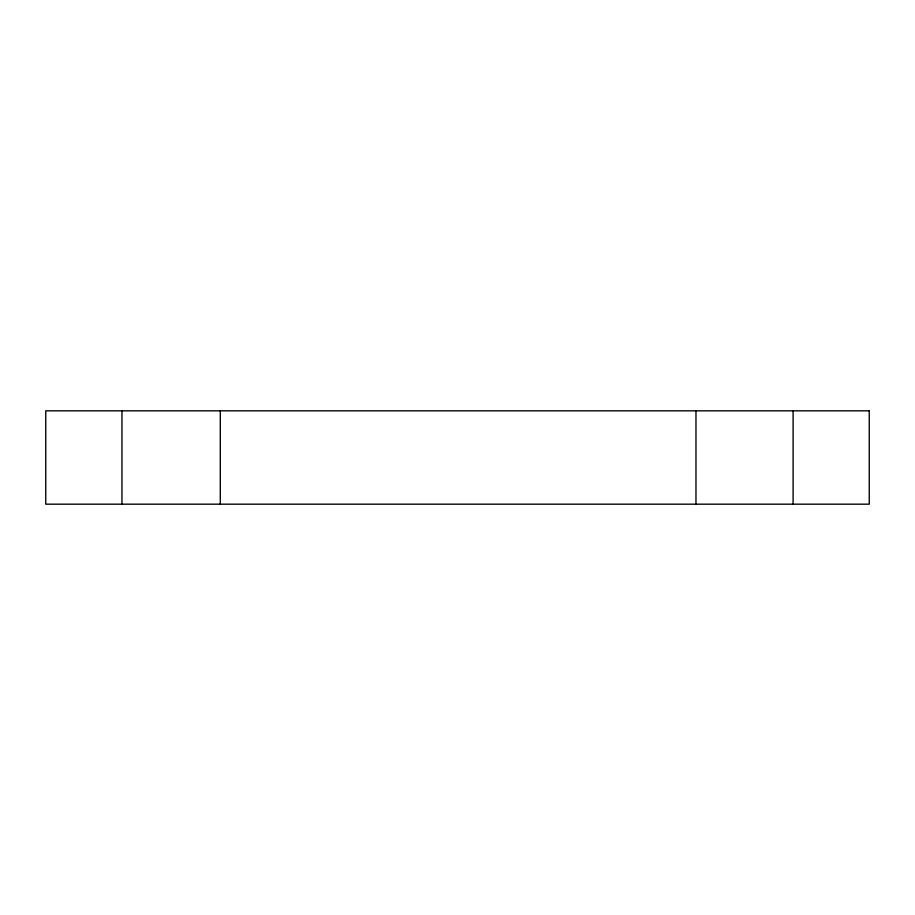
<?xml version="1.0" encoding="UTF-8"?>
<svg xmlns="http://www.w3.org/2000/svg" width="915" height="915" viewBox="0 0 915 915"><rect width="100%" height="100%" fill="white"/><g stroke="black" fill="none" stroke-linecap="round" stroke-linejoin="round"><path stroke-width="1.37" d="M793.099 410.824L793.099 504.176M695.972 410.824L695.972 504.176M220.298 410.824L220.298 504.176M121.958 410.824L121.958 504.176M869.25 410.824L45.75 410.824L45.75 504.176L869.25 504.176L869.25 410.824"/></g></svg>
